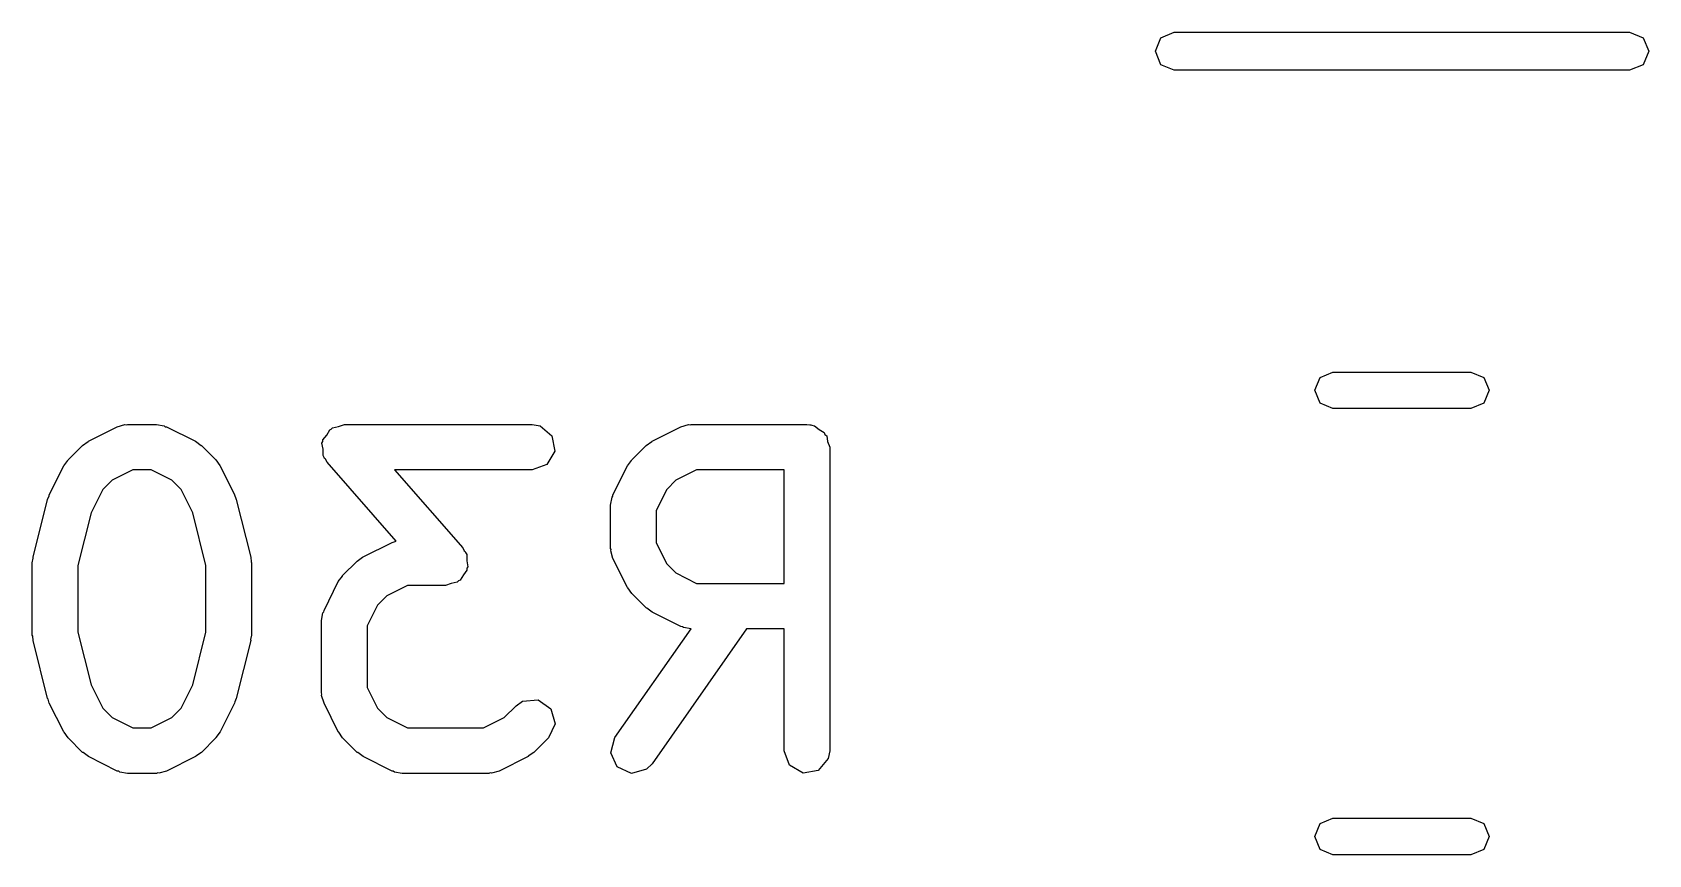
# Model space of a CAD drawing. Extents: x 62 to 228, y -146 to -46.
# Drawn here: x 173.44 to 178.76, y -86.42 to -83.71 of the extents above; entities that cross this region are included whole.
import ezdxf

# ---------------------------------------------------------------- set-up
doc = ezdxf.new("R2010")
doc.units = 0
doc.layers.add('BLACK', color=7, linetype='CONTINUOUS')

msp = doc.modelspace()

# ---------------------------------------------------------------- linework, layer by layer
at = {"layer": 'BLACK', "linetype": 'CONTINUOUS'}
for p, q in [((177.158, -83.7253), (177.202, -83.707)), ((177.202, -83.707), (178.702, -83.707)), ((178.702, -83.707), (178.747, -83.7253)), ((177.14, -83.7695), (177.158, -83.7253)), ((178.747, -83.7253), (178.765, -83.7695)), ((177.158, -83.8137), (177.14, -83.7695)), ((177.202, -83.832), (177.158, -83.8137)), ((178.747, -83.8137), (178.702, -83.832)), ((178.765, -83.7695), (178.747, -83.8137)), ((178.702, -83.832), (177.202, -83.832)), ((177.683, -84.8441), (177.725, -84.8265)), ((177.725, -84.8265), (178.179, -84.8265)), ((178.179, -84.8265), (178.222, -84.8441)), ((177.665, -84.8865), (177.683, -84.8441)), ((178.222, -84.8441), (178.239, -84.8865)), ((177.683, -84.9289), (177.665, -84.8865)), ((177.725, -84.9465), (177.683, -84.9289)), ((178.222, -84.9289), (178.179, -84.9465)), ((178.239, -84.8865), (178.222, -84.9289)), ((178.179, -84.9465), (177.725, -84.9465)), ((173.625, -85.0544), (173.72, -85.0068)), ((173.72, -85.0068), (173.745, -84.9994)), ((173.745, -84.9994), (173.749, -85.0004)), ((173.749, -85.0004), (173.754, -84.9989)), ((173.754, -84.9989), (173.849, -84.9989)), ((173.849, -84.9989), (173.874, -85.0034)), ((173.874, -85.0034), (173.878, -85.0063)), ((173.878, -85.0063), (173.882, -85.0068)), ((173.882, -85.0068), (173.978, -85.0544)), ((174.397, -85.0497), (174.41, -85.0339)), ((174.41, -85.0339), (174.42, -85.0164)), ((174.42, -85.0164), (174.425, -85.0144)), ((174.425, -85.0144), (174.429, -85.0097)), ((174.429, -85.0097), (174.449, -85.0058)), ((174.449, -85.0058), (174.468, -84.9989)), ((174.468, -84.9989), (175.087, -84.9989)), ((175.087, -84.9989), (175.113, -85.0034)), ((175.113, -85.0034), (175.152, -85.0364)), ((175.152, -85.0364), (175.161, -85.0869)), ((175.482, -85.0544), (175.577, -85.0068)), ((175.577, -85.0068), (175.602, -84.9994)), ((175.602, -84.9994), (175.607, -85.0004)), ((175.607, -85.0004), (175.611, -84.9989)), ((175.611, -84.9989), (175.992, -84.9989)), ((175.992, -84.9989), (176.001, -85.0006)), ((176.001, -85.0006), (176.005, -85)), ((176.005, -85), (176.008, -85.0017)), ((176.008, -85.0017), (176.017, -85.0034)), ((176.017, -85.0034), (176.032, -85.0159)), ((176.032, -85.0159), (176.049, -85.0257)), ((176.049, -85.0257), (176.051, -85.032)), ((176.051, -85.032), (176.057, -85.0364)), ((176.057, -85.0364), (176.06, -85.0556)), ((173.558, -85.1161), (173.605, -85.0685)), ((173.605, -85.0685), (173.624, -85.0556)), ((173.624, -85.0556), (173.625, -85.0544)), ((173.978, -85.0544), (173.996, -85.0678)), ((173.996, -85.0678), (173.997, -85.0685)), ((173.997, -85.0685), (174.045, -85.1161)), ((174.394, -85.0609), (174.397, -85.0557)), ((174.398, -85.0808), (174.394, -85.0609)), ((174.397, -85.0557), (174.397, -85.0497)), ((174.398, -85.101), (174.398, -85.0808)), ((175.161, -85.0869), (175.135, -85.1313)), ((175.415, -85.1161), (175.462, -85.0685)), ((175.462, -85.0685), (175.481, -85.0556)), ((175.481, -85.0556), (175.482, -85.0544)), ((176.06, -85.0556), (176.067, -85.0739)), ((176.067, -85.0739), (176.067, -86.0739)), ((173.496, -85.2308), (173.544, -85.1356)), ((173.544, -85.1356), (173.557, -85.1176)), ((173.557, -85.1176), (173.558, -85.1161)), ((174.045, -85.1161), (174.058, -85.1345)), ((174.058, -85.1345), (174.059, -85.1356)), ((174.059, -85.1356), (174.106, -85.2308)), ((174.402, -85.1083), (174.398, -85.101)), ((174.403, -85.1114), (174.402, -85.1083)), ((174.406, -85.1136), (174.403, -85.1114)), ((174.411, -85.1233), (174.406, -85.1136)), ((174.639, -85.3835), (174.411, -85.1233)), ((175.135, -85.1313), (175.087, -85.1489)), ((175.353, -85.2308), (175.401, -85.1356)), ((175.401, -85.1356), (175.414, -85.1176)), ((175.414, -85.1176), (175.415, -85.1161)), ((173.703, -85.1831), (173.672, -85.2135)), ((173.771, -85.1489), (173.703, -85.1831)), ((173.831, -85.1489), (173.771, -85.1489)), ((173.9, -85.1831), (173.831, -85.1489)), ((173.93, -85.2135), (173.9, -85.1831)), ((175.087, -85.1489), (174.633, -85.1489)), ((174.633, -85.1489), (174.858, -85.4054)), ((175.56, -85.1831), (175.53, -85.2135)), ((175.628, -85.1489), (175.56, -85.1831)), ((175.917, -85.1489), (175.628, -85.1489)), ((175.917, -85.5227), (175.917, -85.1489)), ((173.443, -85.4366), (173.49, -85.2462)), ((173.49, -85.2462), (173.496, -85.2343)), ((173.496, -85.2343), (173.496, -85.2308)), ((173.672, -85.2135), (173.634, -85.2905)), ((173.969, -85.2905), (173.93, -85.2135)), ((174.106, -85.2308), (174.11, -85.2432)), ((174.11, -85.2432), (174.112, -85.2462)), ((174.112, -85.2462), (174.16, -85.4366)), ((175.345, -85.2644), (175.35, -85.2387)), ((175.35, -85.2387), (175.353, -85.2353)), ((175.353, -85.2353), (175.353, -85.2308)), ((175.53, -85.2135), (175.495, -85.2821)), ((173.634, -85.2905), (173.59, -85.4641)), ((174.012, -85.4641), (173.969, -85.2905)), ((175.345, -85.4072), (175.345, -85.2644)), ((175.495, -85.2821), (175.495, -85.3895)), ((174.53, -85.4354), (174.625, -85.3878)), ((174.625, -85.3878), (174.639, -85.3835)), ((174.858, -85.4054), (174.863, -85.4151)), ((175.347, -85.4114), (175.345, -85.4072)), ((175.346, -85.4158), (175.347, -85.4114)), ((175.495, -85.3895), (175.53, -85.458)), ((173.44, -85.4548), (173.443, -85.4401)), ((173.44, -85.6929), (173.44, -85.4548)), ((173.443, -85.4401), (173.443, -85.4366)), ((173.59, -85.4641), (173.59, -85.6837)), ((174.012, -85.6837), (174.012, -85.4641)), ((174.16, -85.4366), (174.161, -85.4516)), ((174.161, -85.4516), (174.162, -85.4548)), ((174.162, -85.4548), (174.162, -85.6929)), ((174.462, -85.497), (174.51, -85.4494)), ((174.51, -85.4494), (174.528, -85.4366)), ((174.528, -85.4366), (174.53, -85.4354)), ((174.863, -85.4151), (174.866, -85.4173)), ((174.866, -85.4173), (174.867, -85.4204)), ((174.867, -85.4204), (174.871, -85.4277)), ((174.871, -85.4277), (174.872, -85.4479)), ((174.872, -85.4479), (174.875, -85.4679)), ((175.353, -85.4408), (175.346, -85.4158)), ((175.401, -85.536), (175.353, -85.4408)), ((175.53, -85.458), (175.56, -85.4884)), ((174.401, -85.6118), (174.448, -85.5165)), ((174.448, -85.5165), (174.462, -85.4985)), ((174.462, -85.4985), (174.462, -85.497)), ((174.84, -85.519), (174.82, -85.5229)), ((174.844, -85.5143), (174.84, -85.519)), ((174.849, -85.5123), (174.844, -85.5143)), ((174.86, -85.4948), (174.849, -85.5123)), ((174.872, -85.479), (174.86, -85.4948)), ((174.875, -85.4679), (174.872, -85.473)), ((174.872, -85.473), (174.872, -85.479)), ((175.56, -85.4884), (175.628, -85.5227)), ((174.608, -85.5641), (174.577, -85.5945)), ((174.676, -85.5298), (174.608, -85.5641)), ((174.801, -85.5298), (174.676, -85.5298)), ((174.82, -85.5229), (174.801, -85.5298)), ((175.402, -85.5371), (175.401, -85.536)), ((175.415, -85.5555), (175.402, -85.5371)), ((175.462, -85.6031), (175.415, -85.5555)), ((175.628, -85.5227), (175.917, -85.5227)), ((174.393, -85.6453), (174.397, -85.6197)), ((174.397, -85.6197), (174.4, -85.6162)), ((174.4, -85.6162), (174.401, -85.6118)), ((174.577, -85.5945), (174.543, -85.663)), ((175.464, -85.6038), (175.462, -85.6031)), ((175.482, -85.6172), (175.464, -85.6038)), ((175.577, -85.6648), (175.482, -85.6172)), ((174.393, -85.8834), (174.393, -85.6453)), ((174.543, -85.663), (174.543, -85.8657)), ((175.359, -86.0309), (175.61, -85.6725)), ((175.793, -85.6727), (175.482, -86.1169)), ((175.582, -85.6653), (175.577, -85.6648)), ((175.585, -85.6682), (175.582, -85.6653)), ((175.61, -85.6725), (175.585, -85.6682)), ((175.917, -85.6727), (175.793, -85.6727)), ((175.917, -86.0739), (175.917, -85.6727)), ((173.442, -85.6962), (173.44, -85.6929)), ((173.443, -85.7111), (173.442, -85.6962)), ((173.49, -85.9016), (173.443, -85.7111)), ((173.59, -85.6837), (173.634, -85.8572)), ((173.969, -85.8572), (174.012, -85.6837)), ((174.16, -85.7111), (174.112, -85.9016)), ((174.162, -85.6929), (174.159, -85.7077)), ((174.159, -85.7077), (174.16, -85.7111)), ((173.634, -85.8572), (173.672, -85.9342)), ((173.93, -85.9342), (173.969, -85.8572)), ((174.394, -85.8876), (174.393, -85.8834)), ((174.393, -85.892), (174.394, -85.8876)), ((174.401, -85.9169), (174.393, -85.892)), ((174.543, -85.8657), (174.577, -85.9342)), ((173.492, -85.9045), (173.49, -85.9016)), ((173.496, -85.9169), (173.492, -85.9045)), ((173.544, -86.0122), (173.496, -85.9169)), ((173.672, -85.9342), (173.703, -85.9646)), ((173.9, -85.9646), (173.93, -85.9342)), ((174.106, -85.9169), (174.059, -86.0122)), ((174.107, -85.9134), (174.106, -85.9169)), ((174.112, -85.9016), (174.107, -85.9134)), ((174.448, -86.0122), (174.401, -85.9169)), ((174.577, -85.9342), (174.608, -85.9646)), ((174.995, -85.9646), (175.034, -85.9256)), ((175.034, -85.9256), (175.055, -85.9107)), ((175.055, -85.9107), (175.106, -85.9062)), ((175.106, -85.9062), (175.148, -85.9356)), ((175.148, -85.9356), (175.162, -85.9852)), ((173.703, -85.9646), (173.771, -85.9989)), ((173.831, -85.9989), (173.9, -85.9646)), ((174.608, -85.9646), (174.676, -85.9989)), ((174.926, -85.9989), (174.995, -85.9646)), ((175.162, -85.9852), (175.14, -86.0317)), ((173.545, -86.0133), (173.544, -86.0122)), ((173.558, -86.0317), (173.545, -86.0133)), ((173.605, -86.0793), (173.558, -86.0317)), ((173.771, -85.9989), (173.831, -85.9989)), ((174.045, -86.0317), (173.997, -86.0793)), ((174.059, -86.0122), (174.045, -86.0302)), ((174.045, -86.0302), (174.045, -86.0317)), ((174.45, -86.0133), (174.448, -86.0122)), ((174.462, -86.0317), (174.45, -86.0133)), ((174.51, -86.0793), (174.462, -86.0317)), ((174.676, -85.9989), (174.926, -85.9989)), ((175.14, -86.0317), (175.092, -86.0793)), ((175.346, -86.0804), (175.359, -86.0309)), ((173.607, -86.08), (173.605, -86.0793)), ((173.625, -86.0933), (173.607, -86.08)), ((173.72, -86.141), (173.625, -86.0933)), ((173.978, -86.0933), (173.882, -86.141)), ((173.979, -86.0922), (173.978, -86.0933)), ((173.997, -86.0793), (173.979, -86.0922)), ((174.512, -86.08), (174.51, -86.0793)), ((174.53, -86.0933), (174.512, -86.08)), ((174.625, -86.141), (174.53, -86.0933)), ((175.073, -86.0933), (174.978, -86.141)), ((175.074, -86.0922), (175.073, -86.0933)), ((175.092, -86.0793), (175.074, -86.0922)), ((175.367, -86.1269), (175.346, -86.0804)), ((175.934, -86.1221), (175.917, -86.0739)), ((176.062, -86.0995), (176.029, -86.1388)), ((176.067, -86.0739), (176.062, -86.0995)), ((173.725, -86.1415), (173.72, -86.141)), ((173.728, -86.1444), (173.725, -86.1415)), ((173.754, -86.1489), (173.728, -86.1444)), ((173.849, -86.1489), (173.754, -86.1489)), ((173.853, -86.1473), (173.849, -86.1489)), ((173.857, -86.1484), (173.853, -86.1473)), ((173.882, -86.141), (173.857, -86.1484)), ((174.629, -86.1415), (174.625, -86.141)), ((174.633, -86.1444), (174.629, -86.1415)), ((174.658, -86.1489), (174.633, -86.1444)), ((174.944, -86.1489), (174.658, -86.1489)), ((174.948, -86.1473), (174.944, -86.1489)), ((174.953, -86.1484), (174.948, -86.1473)), ((174.978, -86.141), (174.953, -86.1484)), ((175.414, -86.1486), (175.367, -86.1269)), ((175.463, -86.1353), (175.414, -86.1486)), ((175.482, -86.1169), (175.463, -86.1353)), ((175.979, -86.1477), (175.934, -86.1221)), ((176.029, -86.1388), (175.979, -86.1477)), ((177.665, -86.3565), (177.683, -86.3141)), ((177.683, -86.3141), (177.725, -86.2965)), ((177.725, -86.2965), (178.179, -86.2965)), ((178.179, -86.2965), (178.222, -86.3141)), ((178.222, -86.3141), (178.239, -86.3565)), ((177.683, -86.3989), (177.665, -86.3565)), ((178.239, -86.3565), (178.222, -86.3989)), ((177.725, -86.4165), (177.683, -86.3989)), ((178.179, -86.4165), (177.725, -86.4165)), ((178.222, -86.3989), (178.179, -86.4165))]:
    msp.add_line(p, q, dxfattribs=at)

doc.saveas('drawing.dxf')
